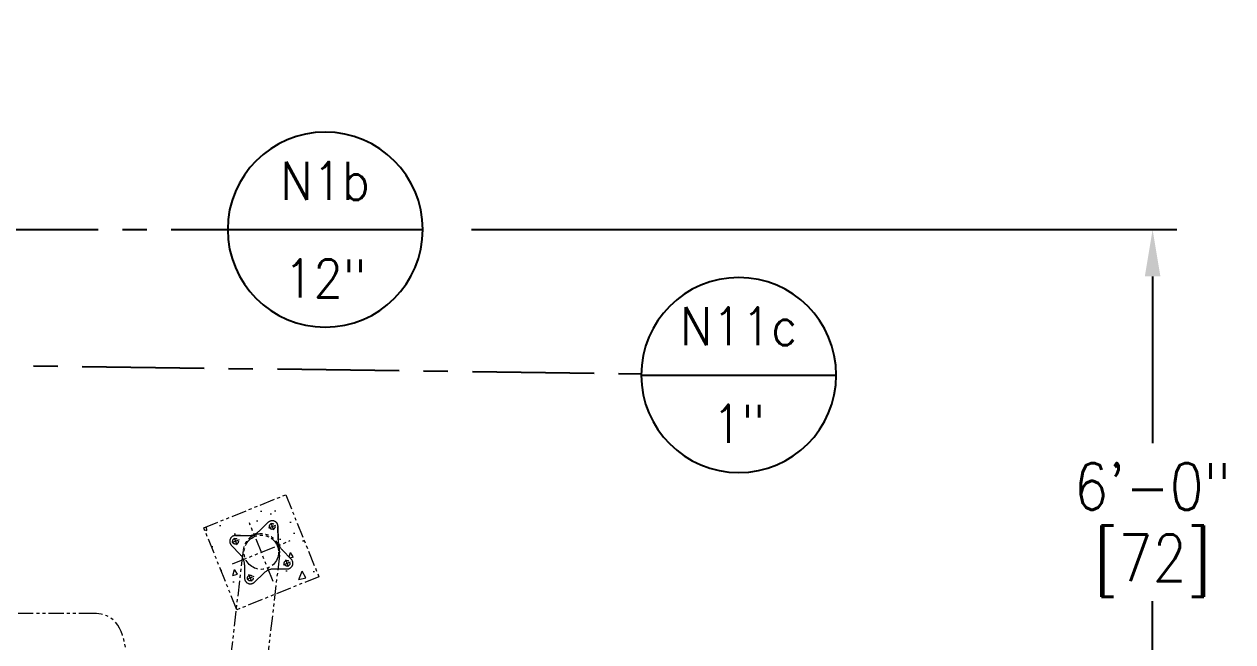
# Model space of a CAD drawing. Extents: x -1889 to 1116, y -977 to 1122.
# Drawn here: x 514.7 to 663.5, y 558.6 to 634.6 of the extents above; entities that cross this region are included whole.
import ezdxf
from ezdxf.enums import TextEntityAlignment as Align

# ---------------------------------------------------------------- set-up
doc = ezdxf.new("R2010")
doc.units = 0
doc.header["$LTSCALE"] = 12
doc.header["$MEASUREMENT"] = 0
doc.header["$PDMODE"] = 33
doc.header["$PDSIZE"] = -0.5
doc.linetypes.add('CENTER', pattern=[2, 1.25, -0.25, 0.25, -0.25])
doc.linetypes.add('PHANTOM2', pattern=[1.25, 0.625, -0.125, 0.125, -0.125, 0.125, -0.125])
doc.layers.get('0').update_dxf_attribs({"linetype": 'CONTINUOUS'})
doc.layers.get('Defpoints').update_dxf_attribs({"linetype": 'CONTINUOUS'})
doc.layers.add('AM_11', color=92, linetype='PHANTOM2', lineweight=25)
doc.layers.add('Equipment-AM_0', color=7, linetype='CONTINUOUS', lineweight=50)
doc.layers.add('CENTER', color=6, linetype='CENTER')
doc.layers.add('DIM', color=1, linetype='CONTINUOUS')
doc.styles.add('ROMANS', font='ROMANS.shx', dxfattribs={"width": 0.85, "height": 5.76})
doc.styles.get("Standard").update_dxf_attribs({"font": 'sanss___.ttf'})
doc.dimstyles.get("Standard").update_dxf_attribs({"dimtxt": 0.18, "dimasz": 0.18, "dimexe": 0.18, "dimexo": 0.0625, "dimgap": 0.09, "dimtad": 0, "dimtih": 1, "dimtoh": 1, "dimdec": 4, "dimzin": 0, "dimdsep": 46, "dimtxsty": 'Standard', "dimcen": 0.09, "dimadec": 0, "dimazin": 0, "dimtfac": 1, "dimtdec": 4, "dimtofl": 0, "dimtmove": 0, "dimatfit": 3, "dimfxl": 1, "dimtolj": 1, "dimtzin": 0, "dimarcsym": 0})

# ---------------------------------------------------------------- blocks, each defined once
blk = doc.blocks.new('*U146')
at = {"layer": 'CENTER', "color": 0, "transparency": 16777216}
blk.add_line((-10.06, 0), (44.88, 0), dxfattribs=at)
blk = doc.blocks.new('ryfgyh')
at = {"layer": 'AM_11', "lineweight": 18, "ltscale": 0.25}
h = blk.add_hatch(dxfattribs=at)
h.set_pattern_fill('AR-CONC', color=256, angle=3.7757, style=0)
h.set_pattern_definition([(53.7757, (57.804, 1142.3885), (7.198356, -0.15384), [0.75, -8.25]), (358.7757, (57.804, 1142.3885), (-1.879826, 7.414226), [0.6, -6.6]), (104.2271, (58.404, 1142.376), (5.31853, 7.26039), [0.6374, -7.01142]), (49.9599, (57.6724, 1144.384), (10.75824, -0.94881), [1.125, -12.375]), (100.4113, (58.569, 1144.305), (8.68487, 10.33552), [0.9561, -10.51714]), (354.9599, (57.672, 1144.384), (8.68487, 10.33552), [0.9, -9.9]), (24.7757, (58.703, 1143.951), (6.22124, -3.624382), [0.75, -8.25]), (329.7757, (58.703, 1143.951), (1.950356, 7.395986), [0.6, -6.6]), (75.2271, (59.2216, 1143.649), (8.1716, 3.771603), [0.6374, -7.01142]), (41.2757, (57.8041, 1142.3885), (-0.097878, 3.32972), [0, -6.52, 0, -6.7, 0, -6.625]), (11.2757, (57.804, 1142.3885), (2.365263, 4.10879), [0, -3.82, 0, -6.37, 0, -2.525]), (331.2757, (55.579, 1142.2416), (5.34149, 0.126467), [0, -2.5, 0, -7.8, 0, -10.35]), (321.2757, (54.581, 1142.176), (5.753284, 1.38291), [0, -3.25, 0, -5.18, 0, -7.35])])
h.paths.add_polyline_path([(516.33, 1840.92), (519, 1846.67, 0.048096), (518.89, 1846.99), (518.18, 1848.47, -0.660247), (519.04, 1849.45), (520.59, 1848.94, 0.095714), (521.26, 1848.85), (521.27, 1848.75, -0.414201), (523.67, 1846.65), (523.77, 1846.65, 0.095714), (523.94, 1846), (524.65, 1844.53, -0.660247), (523.79, 1843.55), (522.7, 1843.91), (521.37, 1841.05), (527.2, 1841.43), (526.48, 1852.28), (515.63, 1851.57)])
h.paths.add_polyline_path([(524.04, 1849.09, -1), (523.34, 1849.09, -1)], flags=16)
for p, q in [((521.67, 1842.62, -0.01), (521.16, 1850.38, -0.01)), ((499.53, 1845.76, -0.01), (486.78, 1849.96, -0.01)), ((519.29, 1848.8, -0.01), (518.35, 1848.74, -0.01)), ((518.79, 1849.24, -0.01), (518.85, 1848.3, -0.01)), ((519.63, 1849.25, -0.01), (519.04, 1849.45, -0.01)), ((519.04, 1849.45, -0.01), (520.59, 1848.94, -0.01)), ((521.91, 1849.03, -0.01), (523.38, 1849.73, -0.01)), ((523.22, 1849.06, -0.01), (524.16, 1849.12, -0.01)), ((523.66, 1849.56, -0.01), (523.72, 1848.63, -0.01)), ((524.36, 1848.87, -0.01), (523.82, 1847.2, -0.01)), ((523.86, 1847.32, -0.01), (524.36, 1848.87, -0.01)), ((519.34, 1847.39, -0.01), (510.77, 1828.95, -0.01)), ((518.18, 1848.47, -0.01), (518.89, 1846.99, -0.01)), ((517.6, 1846.25, -0.01), (525.23, 1846.75, -0.01)), ((524.65, 1844.53, -0.01), (523.94, 1846, -0.01)), ((523.43, 1845.46, -0.01), (514.97, 1827.27, -0.01)), ((518.97, 1845.68, -0.01), (518.47, 1844.12, -0.01)), ((519.17, 1843.43, -0.01), (519.11, 1844.37, -0.01)), ((523.54, 1844.19, -0.01), (524.48, 1844.25, -0.01)), ((524.04, 1843.75, -0.01), (523.98, 1844.69, -0.01)), ((519.61, 1843.93, -0.01), (518.67, 1843.87, -0.01)), ((519.45, 1843.26, -0.01), (520.92, 1843.97, -0.01)), ((522.24, 1844.06, -0.01), (523.79, 1843.55, -0.01))]:
    blk.add_line(p, q, dxfattribs=at)
at = {"layer": 'AM_11', "lineweight": 18, "ltscale": 0.25, "elevation": -0.01}
blk.add_lwpolyline([(515.63, 1851.57), (526.48, 1852.28), (527.2, 1841.43), (516.35, 1840.71)], close=True, dxfattribs=at)
at = {"layer": 'AM_11', "lineweight": 18, "ltscale": 0.25}
for centre, radius in [((518.82, 1848.77, -0.01), 0.354), ((523.69, 1849.09, -0.01), 0.354), ((521.42, 1846.5, -0.01), 2.11), ((519.14, 1843.9, -0.01), 0.354), ((524.01, 1844.22, -0.01), 0.354)]:
    blk.add_circle(centre, radius, dxfattribs=at)
for centre, radius, start, end in [((518.82, 1848.77, -0.01), 0.709, 71.9064, 205.6451), ((521.42, 1846.5, -0.01), 2.26, 332.7417, 156.6384), ((521.14, 1850.62, -0.01), 1.77, 251.9064, 295.6451), ((523.69, 1849.09, -0.01), 0.709, 341.9064, 115.6451), ((523.69, 1849.09, -0.01), 0.709, 341.9064, 38.1214), ((525.54, 1846.77, -0.01), 1.77, 161.9064, 163.6183), ((517.29, 1846.23, -0.01), 1.77, 341.9064, 25.6451), ((525.54, 1846.77, -0.01), 1.77, 166.6296, 205.6451), ((524.01, 1844.22, -0.01), 0.709, 251.9065, 25.6451), ((519.14, 1843.9, -0.01), 0.709, 161.9064, 295.6451), ((521.69, 1842.37, -0.01), 1.77, 71.9064, 115.6451)]:
    blk.add_arc(centre, radius, start, end, dxfattribs=at)
blk.add_open_spline([(503.59, 1831.91, -0.01), (497.59, 1834.31, -0.01), (505.72, 1843.72, -0.01), (499.53, 1845.76, -0.01)], degree=3, dxfattribs=at)
blk = doc.blocks.new('Nozzle Callout')
blk.add_line((0.25, 0), (-0.25, 0))
blk.add_circle((0, 0), 0.25)
at = {"style": 'ROMANS', "width": 0.9}
for tag, p in [('NZ-ID', (0, 0.125)), ('NZ-SZ', (0, -0.125))]:
    blk.add_attdef(tag, text='', height=0.0975, dxfattribs=at).set_placement(p, align=Align.MIDDLE)
blk = doc.blocks.new('*D196')
at = {"layer": 'Defpoints', "color": 0, "transparency": 16777216}
for p in [(563.77, 609.33), (653.58, 609.33), (633.7, 537.33)]:
    blk.add_point(p, dxfattribs=at)
at = {"layer": 'DIM', "color": 0, "lineweight": -2, "transparency": 16777216}
for p, q in [((569.77, 609.33), (656.58, 609.33)), ((653.58, 603.57), (653.58, 583.07)), ((653.58, 543.09), (653.58, 563.6)), ((639.7, 537.33), (656.58, 537.33))]:
    blk.add_line(p, q, dxfattribs=at)
at = {"layer": 'DIM', "color": 0, "transparency": 16777216}
for points in [[(652.62, 603.57), (654.54, 603.57), (653.58, 609.33)], [(652.62, 543.09), (654.54, 543.09), (653.58, 537.33)]]:
    blk.add_solid(points, dxfattribs=at)
at = {"layer": 'DIM', "color": 0, "transparency": 16777216, "char_height": 5.76, "attachment_point": 5, "style": 'ROMANS'}
for s, insert in [('\\A1;6\'-0"', (653.58, 577.72)), ('\\A1;[72]', (653.58, 567.98))]:
    blk.add_mtext(s, dxfattribs=dict(at, insert=insert))
blk = doc.blocks.new('*D198')
at = {"layer": 'Defpoints', "color": 0, "transparency": 16777216}
for p in [(599.7, 669.33), (680.45, 669.33), (633.7, 537.33)]:
    blk.add_point(p, dxfattribs=at)
at = {"layer": 'DIM', "color": 0, "lineweight": -2, "transparency": 16777216}
for p, q in [((605.7, 669.33), (683.45, 669.33)), ((680.45, 663.57), (680.45, 613.07)), ((680.45, 543.09), (680.45, 593.6)), ((639.7, 537.33), (683.45, 537.33))]:
    blk.add_line(p, q, dxfattribs=at)
at = {"layer": 'DIM', "color": 0, "transparency": 16777216}
for points in [[(679.49, 663.57), (681.41, 663.57), (680.45, 669.33)], [(679.49, 543.09), (681.41, 543.09), (680.45, 537.33)]]:
    blk.add_solid(points, dxfattribs=at)
at = {"layer": 'DIM', "color": 0, "transparency": 16777216, "char_height": 5.76, "attachment_point": 5, "style": 'ROMANS'}
for s, insert in [('\\A1;11\'-0"', (680.45, 607.72)), ('\\A1;[132]', (680.45, 597.98))]:
    blk.add_mtext(s, dxfattribs=dict(at, insert=insert))

msp = doc.modelspace()

# ---------------------------------------------------------------- linework, layer by layer
at = {"layer": 'CENTER'}
msp.add_line((497.88269, 592.8071), (590.65717, 591.59095), dxfattribs=at)

# ---------------------------------------------------------------- block references
msp.add_blockref('*U146', (494.88731, 609.33221), dxfattribs=at)
at = {"layer": 'DIM'}
ref = msp.add_blockref('Nozzle Callout', (551.76712, 609.33221), dxfattribs=dict(at, xscale=-48, yscale=48, zscale=48))
ref.add_attrib('NZ-ID', 'N1b', dxfattribs={"layer": '0', "height": 4.68, "style": 'ROMANS', "width": 0.9}).set_placement((551.76712, 615.33221), align=Align.MIDDLE)
ref.add_attrib('NZ-SZ', '12"', dxfattribs={"layer": '0', "height": 4.68, "style": 'ROMANS', "width": 0.9}).set_placement((551.76712, 603.33221), align=Align.MIDDLE)
ref = msp.add_blockref('Nozzle Callout', (602.65614, 591.43366), dxfattribs=dict(at, xscale=-48, yscale=48, zscale=48))
ref.add_attrib('NZ-ID', 'N11c', dxfattribs={"layer": '0', "height": 4.68, "style": 'ROMANS', "width": 0.9}).set_placement((602.65614, 597.43366), align=Align.MIDDLE)
ref.add_attrib('NZ-SZ', '1"', dxfattribs={"layer": '0', "height": 4.68, "style": 'ROMANS', "width": 0.9}).set_placement((602.65614, 585.43366), align=Align.MIDDLE)
at = {"layer": 'Equipment-AM_0', "rotation": 18.22430015578453}
msp.add_blockref('ryfgyh', (626.11194, -1347.31913, 0.00504), dxfattribs=at)

# ---------------------------------------------------------------- dimensions: what is measured, and where the dimension line sits
at = {"layer": 'DIM'}
for base, p2, picture, middle in [((680.45419, 669.33221), (599.70136, 669.33221), '*D198', (680.45419, 603.33221)), ((653.57804, 609.33221), (563.76712, 609.33221), '*D196', (653.57804, 573.33221))]:
    dim = msp.add_linear_dim(base=base, p1=(633.70286, 537.33221), p2=p2, angle=90, dimstyle='Standard', override={"dimscale": 48, "dimtxt": 5.76, "dimasz": 0.12, "dimexe": 0.0625, "dimexo": 0.125, "dimgap": 0.02, "dimzin": 3, "dimlunit": 4, "dimpost": '\\X', "dimtxsty": 'ROMANS', "dimcen": 0}, dxfattribs=at)
    dim.commit()
    dim.dimension.update_dxf_attribs({"geometry": picture, "text_midpoint": middle})

doc.saveas('drawing.dxf')
